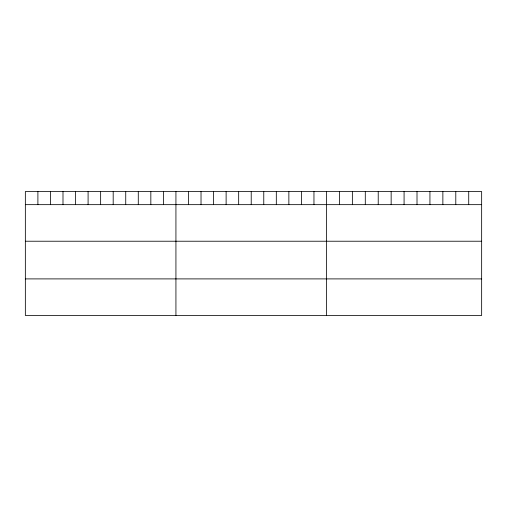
<?xml version="1.0" encoding="UTF-8"?>
<svg xmlns="http://www.w3.org/2000/svg" width="507" height="507" viewBox="0 0 507 507"><rect width="100%" height="100%" fill="white"/><g stroke="black" fill="none" stroke-linecap="round" stroke-linejoin="round"><path stroke-width="0.76" d="M481.65 241.224L481.65 191.532L25.35 191.532L25.35 315.468L481.65 315.468L481.65 241.224L25.35 241.224M25.35 204.657L481.65 204.657M25.35 278.901L481.65 278.901M468.722 191.532L468.722 204.657M455.793 191.532L455.793 204.657M442.865 191.532L442.865 204.657M429.936 191.532L429.936 204.657M417.008 191.532L417.008 204.657M404.079 191.532L404.079 204.657M391.151 191.532L391.151 204.657M378.222 191.532L378.222 204.657M365.293 191.532L365.293 204.657M352.365 191.532L352.365 204.657M339.437 191.532L339.437 204.657M326.508 191.532L326.508 315.468M313.96 191.532L313.96 204.657M301.412 191.532L301.412 204.657M288.863 191.532L288.863 204.657M276.315 191.532L276.315 204.657M263.767 191.532L263.767 204.657M251.219 191.532L251.219 204.657M238.67 191.532L238.67 204.657M226.122 191.532L226.122 204.657M213.574 191.532L213.574 204.657M201.025 191.532L201.025 204.657M188.477 191.532L188.477 204.657M175.929 191.532L175.929 315.468M163.381 191.532L163.381 204.657M150.833 191.532L150.833 204.657M138.284 191.532L138.284 204.657M125.736 191.532L125.736 204.657M113.188 191.532L113.188 204.657M100.64 191.532L100.64 204.657M88.091 191.532L88.091 204.657M75.543 191.532L75.543 204.657M62.995 191.532L62.995 204.657M50.447 191.532L50.447 204.657M37.898 191.532L37.898 204.657"/></g></svg>
